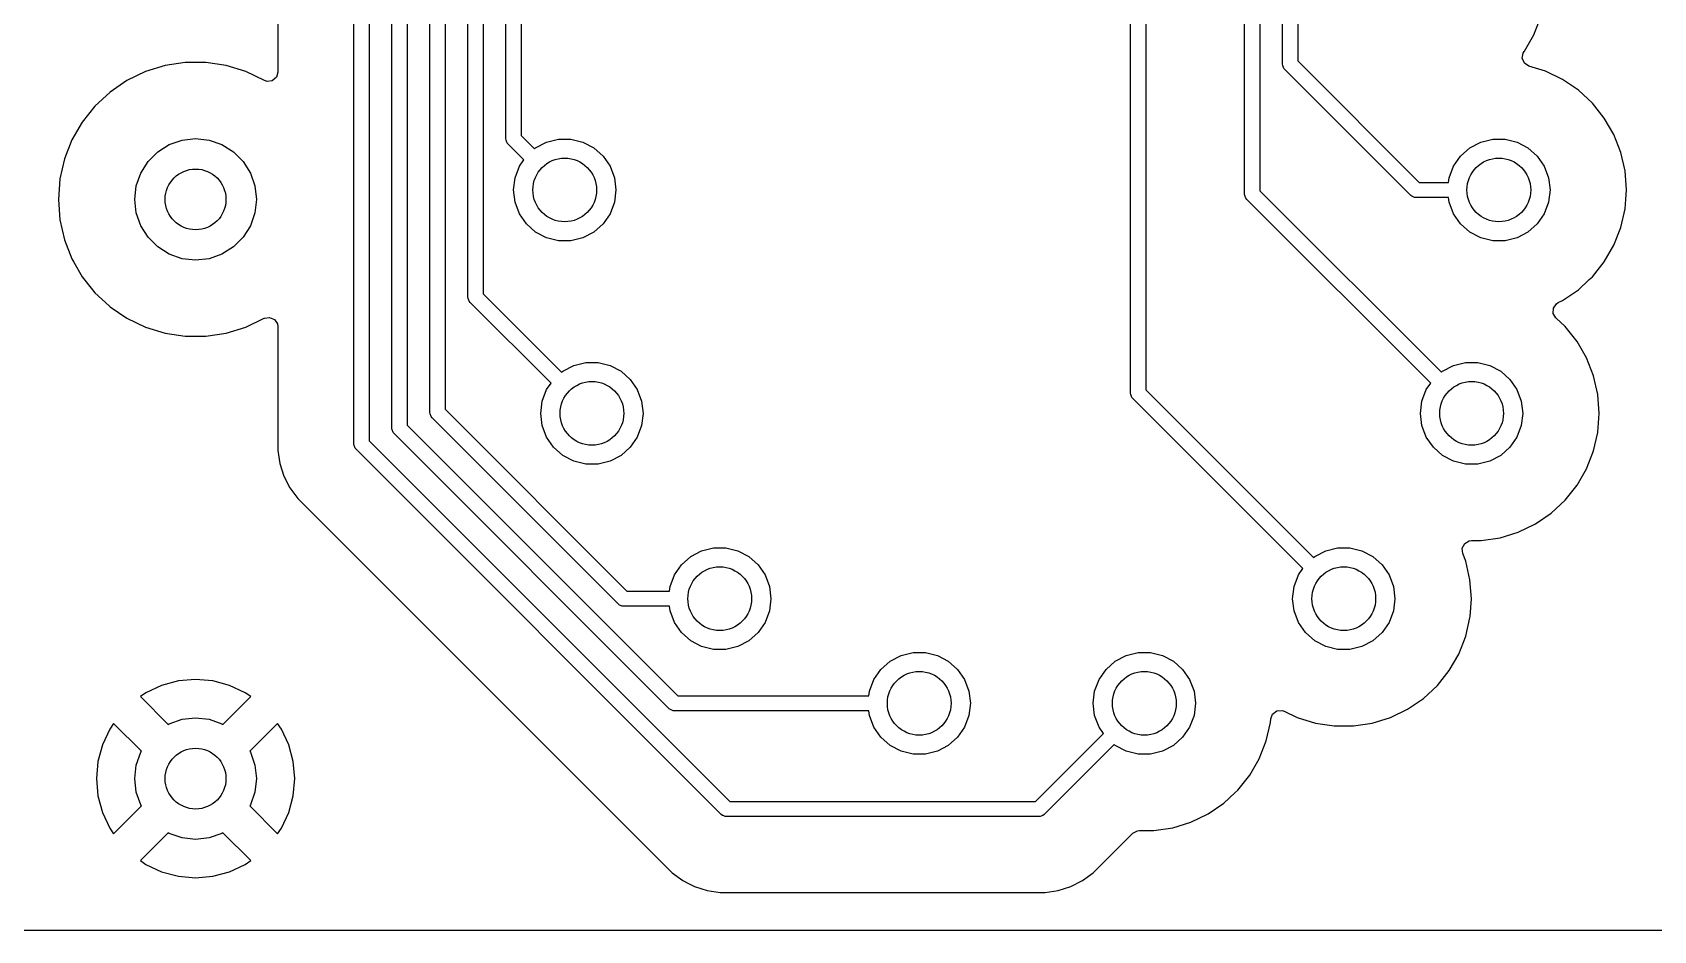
# Model space of a CAD drawing. Extents: x 2.85 to 10.26, y -4.55 to -2.42.
# Drawn here: x 6.569 to 7.409, y -4.547 to -4.082 of the extents above; entities that cross this region are included whole.
import ezdxf

# ---------------------------------------------------------------- set-up
doc = ezdxf.new("R2010")
doc.units = 0
doc.header["$MEASUREMENT"] = 0
doc.layers.add('BLACK', color=7, linetype='CONTINUOUS')

msp = doc.modelspace()

# ---------------------------------------------------------------- linework, layer by layer
at = {"layer": 'BLACK', "linetype": 'CONTINUOUS'}
for p, q in [((7.1378, -4.26883), (7.1378, -3.96063)), ((7.14567, -3.96226), (7.14567, -4.2672)), ((6.69615, -4.00769), (6.69615, -4.10257)), ((6.73554, -4.29515), (6.73554, -4.0111)), ((6.74341, -4.01273), (6.74341, -4.29352)), ((6.75522, -4.287), (6.75522, -4.01925)), ((6.7631, -4.02088), (6.7631, -4.28537)), ((6.77491, -4.27884), (6.77491, -4.0274)), ((6.78278, -4.02903), (6.78278, -4.27721)), ((6.79459, -4.21903), (6.79459, -4.03556)), ((6.80247, -4.03719), (6.80247, -4.2174)), ((7.19685, -4.16569), (7.19685, -4.03599)), ((7.20472, -4.03762), (7.20472, -4.16406)), ((6.81428, -4.13711), (6.81428, -4.04371)), ((6.82215, -4.04534), (6.82215, -4.13548)), ((7.21654, -4.09843), (7.21654, -4.04414)), ((7.22441, -4.04577), (7.22441, -4.09679)), ((7.34665, -4.08318), (7.35025, -4.07399)), ((7.34171, -4.09173), (7.34665, -4.08318)), ((7.22441, -4.09679), (7.28729, -4.15968)), ((7.34067, -4.09542), (7.3411, -4.09271)), ((7.34178, -4.09794), (7.34067, -4.09542)), ((7.3411, -4.09271), (7.34161, -4.09189)), ((7.3416, -4.09189), (7.34167, -4.09178)), ((7.34161, -4.09189), (7.3416, -4.09189)), ((7.34167, -4.09178), (7.34169, -4.09175)), ((7.34169, -4.09175), (7.34171, -4.09173)), ((6.62757, -4.10233), (6.618, -4.10694)), ((6.63773, -4.0992), (6.62757, -4.10233)), ((6.64823, -4.09762), (6.63773, -4.0992)), ((6.63773, -4.0992), (6.63773, -4.0992)), ((6.65886, -4.09762), (6.64823, -4.09762)), ((6.64823, -4.09762), (6.64823, -4.09762)), ((6.66936, -4.0992), (6.65886, -4.09762)), ((6.65886, -4.09762), (6.65886, -4.09762)), ((6.67951, -4.10233), (6.66936, -4.0992)), ((6.66936, -4.0992), (6.66936, -4.0992)), ((6.68915, -4.10697), (6.67951, -4.10233)), ((6.67951, -4.10233), (6.67951, -4.10233)), ((6.69537, -4.10521), (6.69329, -4.10701)), ((6.69615, -4.10257), (6.69537, -4.10521)), ((7.21661, -4.09919), (7.21654, -4.09843)), ((7.2172, -4.10061), (7.21661, -4.09919)), ((7.21769, -4.10121), (7.2172, -4.10061)), ((7.28288, -4.1664), (7.21769, -4.10121)), ((7.34407, -4.09946), (7.34178, -4.09794)), ((7.35265, -4.10211), (7.34407, -4.09946)), ((7.36155, -4.10639), (7.35265, -4.10211)), ((7.35265, -4.10211), (7.35265, -4.10211)), ((6.60922, -4.11293), (6.60143, -4.12015)), ((6.618, -4.10694), (6.60922, -4.11293)), ((6.69057, -4.10741), (6.68915, -4.10697)), ((6.69329, -4.10701), (6.69057, -4.10741)), ((7.36927, -4.11165), (7.36155, -4.10639)), ((7.36155, -4.10639), (7.36155, -4.10639)), ((7.36155, -4.10639), (7.36155, -4.10639)), ((7.36155, -4.10639), (7.36155, -4.10639)), ((7.36971, -4.11195), (7.36927, -4.11165)), ((7.37695, -4.11867), (7.36971, -4.11195)), ((6.60143, -4.12015), (6.59481, -4.12846)), ((7.38311, -4.12639), (7.37695, -4.11867)), ((7.37695, -4.11867), (7.37695, -4.11867)), ((7.37695, -4.11867), (7.37695, -4.11867)), ((6.59481, -4.12846), (6.5895, -4.13766)), ((7.38805, -4.13494), (7.38311, -4.12639)), ((6.5895, -4.13766), (6.58562, -4.14755)), ((6.5895, -4.13766), (6.5895, -4.13766)), ((6.63988, -4.14013), (6.64653, -4.1378)), ((6.64653, -4.1378), (6.65354, -4.13701)), ((6.65354, -4.13701), (6.66055, -4.1378)), ((6.66055, -4.1378), (6.66721, -4.14013)), ((6.81435, -4.13788), (6.81428, -4.13711)), ((6.81494, -4.1393), (6.81435, -4.13788)), ((6.82215, -4.13548), (6.82903, -4.14236)), ((6.82966, -4.1418), (6.83532, -4.13884)), ((6.83532, -4.13884), (6.84152, -4.13731)), ((6.84152, -4.13731), (6.84791, -4.13731)), ((6.84791, -4.13731), (6.85411, -4.13884)), ((6.85411, -4.13884), (6.85977, -4.1418)), ((7.31346, -4.1418), (7.31912, -4.13884)), ((7.31912, -4.13884), (7.32532, -4.13731)), ((7.32532, -4.13731), (7.33171, -4.13731)), ((7.33171, -4.13731), (7.33791, -4.13884)), ((7.33791, -4.13884), (7.34357, -4.1418)), ((7.39165, -4.14414), (7.38805, -4.13494)), ((6.58562, -4.14755), (6.58325, -4.15791)), ((6.58562, -4.14755), (6.58562, -4.14755)), ((6.62892, -4.14887), (6.63391, -4.14388)), ((6.63391, -4.14388), (6.63988, -4.14013)), ((6.66721, -4.14013), (6.67318, -4.14388)), ((6.67318, -4.14388), (6.67817, -4.14887)), ((6.81543, -4.1399), (6.81494, -4.1393)), ((6.82353, -4.148), (6.81543, -4.1399)), ((6.82903, -4.14236), (6.82966, -4.1418)), ((6.85977, -4.1418), (6.86455, -4.14604)), ((6.86455, -4.14604), (6.86818, -4.1513)), ((7.30505, -4.1513), (7.30868, -4.14604)), ((7.30868, -4.14604), (7.31346, -4.1418)), ((7.34357, -4.1418), (7.34835, -4.14604)), ((7.34835, -4.14604), (7.35198, -4.1513)), ((7.39385, -4.15377), (7.39165, -4.14414)), ((6.62284, -4.1615), (6.62517, -4.15484)), ((6.62517, -4.15484), (6.62892, -4.14887)), ((6.67817, -4.14887), (6.68192, -4.15484)), ((6.68192, -4.15484), (6.68425, -4.1615)), ((6.81898, -4.15727), (6.82125, -4.1513)), ((6.82125, -4.1513), (6.82353, -4.148)), ((6.86818, -4.1513), (6.87044, -4.15727)), ((7.30278, -4.15727), (7.30505, -4.1513)), ((7.35198, -4.1513), (7.35424, -4.15727)), ((7.39459, -4.16361), (7.39385, -4.15377)), ((7.39385, -4.15377), (7.39385, -4.15377)), ((7.39385, -4.15377), (7.39385, -4.15377)), ((6.58325, -4.15791), (6.58246, -4.1685)), ((6.62205, -4.1685), (6.62284, -4.1615)), ((6.68425, -4.1615), (6.68504, -4.1685)), ((6.81821, -4.16361), (6.81898, -4.15727)), ((6.81898, -4.16996), (6.81821, -4.16361)), ((6.87044, -4.15727), (6.87121, -4.16361)), ((6.87121, -4.16361), (6.87044, -4.16996)), ((7.20472, -4.16406), (7.29873, -4.25806)), ((7.28729, -4.15968), (7.30249, -4.15968)), ((7.30249, -4.15968), (7.30278, -4.15727)), ((7.35424, -4.15727), (7.35501, -4.16361)), ((7.35501, -4.16361), (7.35424, -4.16996)), ((7.39422, -4.1685), (7.39459, -4.16361)), ((7.39459, -4.16361), (7.39459, -4.16361)), ((6.58246, -4.1685), (6.58246, -4.1685)), ((6.58246, -4.1685), (6.58325, -4.1791)), ((6.62284, -4.17551), (6.62205, -4.1685)), ((6.68504, -4.1685), (6.68425, -4.17551)), ((6.82125, -4.17593), (6.81898, -4.16996)), ((6.87044, -4.16996), (6.86818, -4.17593)), ((7.19693, -4.16645), (7.19685, -4.16569)), ((7.19751, -4.16787), (7.19693, -4.16645)), ((7.198, -4.16847), (7.19751, -4.16787)), ((7.29323, -4.2637), (7.198, -4.16847)), ((7.28347, -4.16689), (7.28288, -4.1664)), ((7.28489, -4.16747), (7.28347, -4.16689)), ((7.28566, -4.16755), (7.28489, -4.16747)), ((7.30249, -4.16755), (7.28566, -4.16755)), ((7.30278, -4.16996), (7.30249, -4.16755)), ((7.30505, -4.17593), (7.30278, -4.16996)), ((7.35424, -4.16996), (7.35198, -4.17593)), ((7.39385, -4.17346), (7.39422, -4.1685)), ((6.58325, -4.1791), (6.58562, -4.18946)), ((6.62517, -4.18217), (6.62284, -4.17551)), ((6.68425, -4.17551), (6.68192, -4.18217)), ((6.82488, -4.18119), (6.82125, -4.17593)), ((6.82966, -4.18542), (6.82488, -4.18119)), ((6.86455, -4.18119), (6.85977, -4.18542)), ((6.86818, -4.17593), (6.86455, -4.18119)), ((7.30868, -4.18119), (7.30505, -4.17593)), ((7.31346, -4.18542), (7.30868, -4.18119)), ((7.34835, -4.18119), (7.34357, -4.18542)), ((7.35198, -4.17593), (7.34835, -4.18119)), ((7.39165, -4.18309), (7.39385, -4.17346)), ((6.58562, -4.18946), (6.58562, -4.18946)), ((6.58562, -4.18946), (6.5895, -4.19935)), ((6.62892, -4.18814), (6.62517, -4.18217)), ((6.63391, -4.19313), (6.62892, -4.18814)), ((6.67817, -4.18814), (6.67318, -4.19313)), ((6.68192, -4.18217), (6.67817, -4.18814)), ((6.83532, -4.18839), (6.82966, -4.18542)), ((6.84152, -4.18992), (6.83532, -4.18839)), ((6.85411, -4.18839), (6.84791, -4.18992)), ((6.85977, -4.18542), (6.85411, -4.18839)), ((7.31912, -4.18839), (7.31346, -4.18542)), ((7.32532, -4.18992), (7.31912, -4.18839)), ((7.33791, -4.18839), (7.33171, -4.18992)), ((7.34357, -4.18542), (7.33791, -4.18839)), ((7.38805, -4.19228), (7.39165, -4.18309)), ((6.63988, -4.19688), (6.63391, -4.19313)), ((6.64653, -4.19921), (6.63988, -4.19688)), ((6.66721, -4.19688), (6.66055, -4.19921)), ((6.67318, -4.19313), (6.66721, -4.19688)), ((6.84791, -4.18992), (6.84152, -4.18992)), ((7.33171, -4.18992), (7.32532, -4.18992)), ((7.38311, -4.20083), (7.38805, -4.19228)), ((6.5895, -4.19935), (6.5895, -4.19935)), ((6.5895, -4.19935), (6.59045, -4.201)), ((6.59045, -4.201), (6.59481, -4.20855)), ((6.65354, -4.2), (6.64653, -4.19921)), ((6.66055, -4.19921), (6.65354, -4.2)), ((7.37695, -4.20856), (7.38311, -4.20083)), ((6.59481, -4.20855), (6.60016, -4.21526)), ((7.36971, -4.21527), (7.37533, -4.21006)), ((7.37533, -4.21006), (7.37695, -4.20856)), ((7.37695, -4.20856), (7.37695, -4.20856)), ((7.37695, -4.20856), (7.37695, -4.20856)), ((6.60016, -4.21526), (6.60143, -4.21685)), ((6.60143, -4.21685), (6.60879, -4.22368)), ((6.79467, -4.2198), (6.79459, -4.21903)), ((6.79526, -4.22122), (6.79467, -4.2198)), ((6.79575, -4.22181), (6.79526, -4.22122)), ((6.83763, -4.2637), (6.79575, -4.22181)), ((6.80247, -4.2174), (6.84313, -4.25806)), ((7.35674, -4.22481), (7.3583, -4.22254)), ((7.3583, -4.22254), (7.35925, -4.22194)), ((7.35925, -4.22194), (7.36155, -4.22084)), ((7.36155, -4.22084), (7.36971, -4.21527)), ((6.60879, -4.22368), (6.60922, -4.22408)), ((6.60922, -4.22408), (6.618, -4.23006)), ((6.618, -4.23006), (6.62757, -4.23467)), ((6.67951, -4.23467), (6.68909, -4.23006)), ((6.68909, -4.23006), (6.68915, -4.23004)), ((6.68909, -4.23006), (6.68909, -4.23006)), ((6.68915, -4.23004), (6.69186, -4.22959)), ((6.69186, -4.22959), (6.69439, -4.23068)), ((6.69439, -4.23068), (6.69592, -4.23296)), ((7.35664, -4.22756), (7.35674, -4.22481)), ((7.35805, -4.22992), (7.35664, -4.22756)), ((7.35821, -4.23007), (7.35805, -4.22992)), ((7.36285, -4.23437), (7.35821, -4.23007)), ((6.62757, -4.23467), (6.63773, -4.23781)), ((6.63773, -4.23781), (6.63773, -4.23781)), ((6.63773, -4.23781), (6.63773, -4.23781)), ((6.63773, -4.23781), (6.64823, -4.23939)), ((6.64823, -4.23939), (6.64823, -4.23939)), ((6.64823, -4.23939), (6.64823, -4.23939)), ((6.64823, -4.23939), (6.64823, -4.23939)), ((6.64823, -4.23939), (6.65886, -4.23939)), ((6.65886, -4.23939), (6.66936, -4.23781)), ((6.65886, -4.23939), (6.65886, -4.23939)), ((6.65886, -4.23939), (6.65886, -4.23939)), ((6.66936, -4.23781), (6.67951, -4.23467)), ((6.66936, -4.23781), (6.66936, -4.23781)), ((6.66936, -4.23781), (6.66936, -4.23781)), ((6.69592, -4.23296), (6.69615, -4.23443)), ((6.69615, -4.23443), (6.69615, -4.29174)), ((7.36901, -4.24209), (7.36285, -4.23437)), ((7.36285, -4.23437), (7.36285, -4.23437)), ((7.36285, -4.23437), (7.36285, -4.23437)), ((7.37395, -4.25064), (7.36901, -4.24209)), ((6.84376, -4.2575), (6.84942, -4.25454)), ((6.84942, -4.25454), (6.85562, -4.25301)), ((6.85562, -4.25301), (6.86201, -4.25301)), ((6.86201, -4.25301), (6.86821, -4.25454)), ((6.86821, -4.25454), (6.87387, -4.2575)), ((7.29936, -4.2575), (7.30502, -4.25454)), ((7.30502, -4.25454), (7.31122, -4.25301)), ((7.31122, -4.25301), (7.31761, -4.25301)), ((7.31761, -4.25301), (7.32381, -4.25454)), ((7.32381, -4.25454), (7.32947, -4.2575)), ((7.37755, -4.25984), (7.37395, -4.25064)), ((6.83535, -4.267), (6.83763, -4.2637)), ((6.84313, -4.25806), (6.84376, -4.2575)), ((6.87387, -4.2575), (6.87865, -4.26174)), ((6.87865, -4.26174), (6.88228, -4.267)), ((7.29095, -4.267), (7.29323, -4.2637)), ((7.29873, -4.25806), (7.29936, -4.2575)), ((7.32947, -4.2575), (7.33425, -4.26174)), ((7.33425, -4.26174), (7.33788, -4.267)), ((7.37975, -4.26947), (7.37755, -4.25984)), ((6.83231, -4.27931), (6.83308, -4.27297)), ((6.83308, -4.27297), (6.83535, -4.267)), ((6.88228, -4.267), (6.88454, -4.27297)), ((6.88454, -4.27297), (6.88531, -4.27931)), ((7.13787, -4.2696), (7.1378, -4.26883)), ((7.13846, -4.27102), (7.13787, -4.2696)), ((7.13895, -4.27162), (7.13846, -4.27102)), ((7.22703, -4.3597), (7.13895, -4.27162)), ((7.14567, -4.2672), (7.23253, -4.35406)), ((7.28791, -4.27931), (7.28868, -4.27297)), ((7.28868, -4.27297), (7.29095, -4.267)), ((7.33788, -4.267), (7.34014, -4.27297)), ((7.34014, -4.27297), (7.34091, -4.27931)), ((7.38049, -4.27931), (7.37975, -4.26947)), ((7.37975, -4.26947), (7.37975, -4.26947)), ((7.37975, -4.26947), (7.37975, -4.26947)), ((6.77498, -4.27961), (6.77491, -4.27884)), ((6.77557, -4.28103), (6.77498, -4.27961)), ((6.77606, -4.28163), (6.77557, -4.28103)), ((6.87253, -4.3781), (6.77606, -4.28163)), ((6.78278, -4.27721), (6.87694, -4.37138)), ((6.83308, -4.28566), (6.83231, -4.27931)), ((6.88531, -4.27931), (6.88454, -4.28566)), ((7.28868, -4.28566), (7.28791, -4.27931)), ((7.34091, -4.27931), (7.34014, -4.28566)), ((7.37976, -4.28905), (7.38049, -4.27931)), ((7.38049, -4.27931), (7.38049, -4.27931)), ((6.7553, -4.28777), (6.75522, -4.287)), ((6.75589, -4.28919), (6.7553, -4.28777)), ((6.75638, -4.28978), (6.75589, -4.28919)), ((6.89889, -4.4323), (6.75638, -4.28978)), ((6.7631, -4.28537), (6.90331, -4.42558)), ((6.83535, -4.29163), (6.83308, -4.28566)), ((6.88454, -4.28566), (6.88228, -4.29163)), ((7.29095, -4.29163), (7.28868, -4.28566)), ((7.34014, -4.28566), (7.33788, -4.29163)), ((7.37755, -4.29879), (7.37975, -4.28916)), ((7.37975, -4.28916), (7.37976, -4.28905)), ((6.69615, -4.29174), (6.69615, -4.29856)), ((6.69615, -4.29856), (6.69721, -4.3053)), ((6.73561, -4.29592), (6.73554, -4.29515)), ((6.7362, -4.29734), (6.73561, -4.29592)), ((6.73669, -4.29794), (6.7362, -4.29734)), ((6.92579, -4.48704), (6.73669, -4.29794)), ((6.74341, -4.29352), (6.93021, -4.48031)), ((6.83898, -4.29689), (6.83535, -4.29163)), ((6.84376, -4.30112), (6.83898, -4.29689)), ((6.87865, -4.29689), (6.87387, -4.30112)), ((6.88228, -4.29163), (6.87865, -4.29689)), ((7.29458, -4.29689), (7.29095, -4.29163)), ((7.29936, -4.30112), (7.29458, -4.29689)), ((7.33425, -4.29689), (7.32947, -4.30112)), ((7.33788, -4.29163), (7.33425, -4.29689)), ((6.69721, -4.3053), (6.69932, -4.31178)), ((6.84942, -4.30409), (6.84376, -4.30112)), ((6.85562, -4.30562), (6.84942, -4.30409)), ((6.86201, -4.30562), (6.85562, -4.30562)), ((6.86821, -4.30409), (6.86201, -4.30562)), ((6.87387, -4.30112), (6.86821, -4.30409)), ((7.30502, -4.30409), (7.29936, -4.30112)), ((7.31122, -4.30562), (7.30502, -4.30409)), ((7.31761, -4.30562), (7.31122, -4.30562)), ((7.32381, -4.30409), (7.31761, -4.30562)), ((7.32947, -4.30112), (7.32381, -4.30409)), ((7.37395, -4.30798), (7.37755, -4.29879)), ((6.69932, -4.31178), (6.70242, -4.31786)), ((7.36901, -4.31653), (7.37395, -4.30798)), ((6.70242, -4.31786), (6.70643, -4.32338)), ((6.70643, -4.32338), (6.90035, -4.5173)), ((7.36285, -4.32426), (7.36901, -4.31653)), ((7.34745, -4.33654), (7.35561, -4.33097)), ((7.35561, -4.33097), (7.36285, -4.32426)), ((7.33855, -4.34082), (7.34745, -4.33654)), ((6.91562, -4.35054), (6.92182, -4.34901)), ((6.92182, -4.34901), (6.92821, -4.34901)), ((6.92821, -4.34901), (6.93441, -4.35054)), ((7.23882, -4.35054), (7.24502, -4.34901)), ((7.24502, -4.34901), (7.25141, -4.34901)), ((7.25141, -4.34901), (7.25761, -4.35054)), ((7.30955, -4.34913), (7.31083, -4.34669)), ((7.3098, -4.35187), (7.30955, -4.34913)), ((7.31083, -4.34669), (7.31322, -4.34533)), ((7.31322, -4.34533), (7.31434, -4.3452)), ((7.31434, -4.3452), (7.31935, -4.3452)), ((7.31935, -4.3452), (7.32912, -4.34373)), ((7.31935, -4.3452), (7.31935, -4.3452)), ((7.31935, -4.3452), (7.31935, -4.3452)), ((7.32912, -4.34373), (7.33855, -4.34082)), ((7.32912, -4.34373), (7.32912, -4.34373)), ((7.32912, -4.34373), (7.32912, -4.34373)), ((6.90518, -4.35774), (6.90996, -4.3535)), ((6.90996, -4.3535), (6.91562, -4.35054)), ((6.93441, -4.35054), (6.94007, -4.3535)), ((6.94007, -4.3535), (6.94485, -4.35774)), ((7.23253, -4.35406), (7.23316, -4.3535)), ((7.23316, -4.3535), (7.23882, -4.35054)), ((7.25761, -4.35054), (7.26327, -4.3535)), ((7.26327, -4.3535), (7.26805, -4.35774)), ((7.31135, -4.35584), (7.3098, -4.35187)), ((7.31355, -4.36547), (7.31135, -4.35584)), ((6.89928, -4.36897), (6.90155, -4.363)), ((6.90155, -4.363), (6.90518, -4.35774)), ((6.94485, -4.35774), (6.94848, -4.363)), ((6.94848, -4.363), (6.95074, -4.36897)), ((7.22248, -4.36897), (7.22475, -4.363)), ((7.22475, -4.363), (7.22703, -4.3597)), ((7.26805, -4.35774), (7.27168, -4.363)), ((7.27168, -4.363), (7.27394, -4.36897)), ((7.31429, -4.37531), (7.31355, -4.36547)), ((7.31355, -4.36547), (7.31355, -4.36547)), ((7.31355, -4.36547), (7.31355, -4.36547)), ((6.87694, -4.37138), (6.89899, -4.37138)), ((6.89899, -4.37138), (6.89928, -4.36897)), ((6.95074, -4.36897), (6.95151, -4.37531)), ((7.22171, -4.37531), (7.22248, -4.36897)), ((7.27394, -4.36897), (7.27471, -4.37531)), ((6.87313, -4.37859), (6.87253, -4.3781)), ((6.87455, -4.37917), (6.87313, -4.37859)), ((6.87531, -4.37925), (6.87455, -4.37917)), ((6.89899, -4.37925), (6.87531, -4.37925)), ((6.89928, -4.38166), (6.89899, -4.37925)), ((6.90155, -4.38763), (6.89928, -4.38166)), ((6.95074, -4.38166), (6.94848, -4.38763)), ((6.95151, -4.37531), (6.95074, -4.38166)), ((7.22248, -4.38166), (7.22171, -4.37531)), ((7.22475, -4.38763), (7.22248, -4.38166)), ((7.27394, -4.38166), (7.27168, -4.38763)), ((7.27471, -4.37531), (7.27394, -4.38166)), ((7.31359, -4.38457), (7.31429, -4.37531)), ((7.31429, -4.37531), (7.31429, -4.37531)), ((6.90518, -4.39289), (6.90155, -4.38763)), ((6.94848, -4.38763), (6.94485, -4.39289)), ((7.22838, -4.39289), (7.22475, -4.38763)), ((7.27168, -4.38763), (7.26805, -4.39289)), ((7.31135, -4.39479), (7.31355, -4.38516)), ((7.31355, -4.38516), (7.31359, -4.38457)), ((6.90996, -4.39712), (6.90518, -4.39289)), ((6.91562, -4.40009), (6.90996, -4.39712)), ((6.94007, -4.39712), (6.93441, -4.40009)), ((6.94485, -4.39289), (6.94007, -4.39712)), ((7.23316, -4.39712), (7.22838, -4.39289)), ((7.23882, -4.40009), (7.23316, -4.39712)), ((7.26327, -4.39712), (7.25761, -4.40009)), ((7.26805, -4.39289), (7.26327, -4.39712)), ((7.30775, -4.40398), (7.31135, -4.39479)), ((6.92182, -4.40162), (6.91562, -4.40009)), ((6.92821, -4.40162), (6.92182, -4.40162)), ((6.93441, -4.40009), (6.92821, -4.40162)), ((7.00848, -4.41194), (7.01326, -4.4077)), ((7.01326, -4.4077), (7.01892, -4.40474)), ((7.01892, -4.40474), (7.02512, -4.40321)), ((7.02512, -4.40321), (7.03151, -4.40321)), ((7.03151, -4.40321), (7.03771, -4.40474)), ((7.03771, -4.40474), (7.04337, -4.4077)), ((7.04337, -4.4077), (7.04815, -4.41194)), ((7.12508, -4.41194), (7.12986, -4.4077)), ((7.12986, -4.4077), (7.13552, -4.40474)), ((7.13552, -4.40474), (7.14172, -4.40321)), ((7.14172, -4.40321), (7.14811, -4.40321)), ((7.14811, -4.40321), (7.15431, -4.40474)), ((7.15431, -4.40474), (7.15997, -4.4077)), ((7.15997, -4.4077), (7.16475, -4.41194)), ((7.24502, -4.40162), (7.23882, -4.40009)), ((7.25141, -4.40162), (7.24502, -4.40162)), ((7.25761, -4.40009), (7.25141, -4.40162)), ((7.30281, -4.41253), (7.30775, -4.40398)), ((7.00485, -4.4172), (7.00848, -4.41194)), ((7.04815, -4.41194), (7.05178, -4.4172)), ((7.12145, -4.4172), (7.12508, -4.41194)), ((7.16475, -4.41194), (7.16838, -4.4172)), ((7.29665, -4.42026), (7.30281, -4.41253)), ((6.62785, -4.42401), (6.62498, -4.42602)), ((6.63597, -4.42023), (6.62785, -4.42401)), ((6.62785, -4.42401), (6.62785, -4.42401)), ((6.64462, -4.41791), (6.63597, -4.42023)), ((6.63597, -4.42023), (6.63597, -4.42023)), ((6.65354, -4.41713), (6.64462, -4.41791)), ((6.64462, -4.41791), (6.64462, -4.41791)), ((6.66246, -4.41791), (6.65354, -4.41713)), ((6.65354, -4.41713), (6.65354, -4.41713)), ((6.67111, -4.42023), (6.66246, -4.41791)), ((6.66246, -4.41791), (6.66246, -4.41791)), ((6.67112, -4.42023), (6.67111, -4.42023)), ((6.67923, -4.42401), (6.67112, -4.42023)), ((6.68211, -4.42602), (6.67923, -4.42401)), ((7.00229, -4.42558), (7.00258, -4.42317)), ((7.00258, -4.42317), (7.00485, -4.4172)), ((7.05178, -4.4172), (7.05404, -4.42317)), ((7.05404, -4.42317), (7.05481, -4.42951)), ((7.11841, -4.42951), (7.11918, -4.42317)), ((7.11918, -4.42317), (7.12145, -4.4172)), ((7.16838, -4.4172), (7.17064, -4.42317)), ((7.17064, -4.42317), (7.17141, -4.42951)), ((7.28941, -4.42697), (7.29665, -4.42026)), ((6.62498, -4.42602), (6.62498, -4.42602)), ((6.62498, -4.42602), (6.63939, -4.44043)), ((6.6677, -4.44043), (6.68211, -4.42602)), ((6.89949, -4.43279), (6.89889, -4.4323)), ((6.90091, -4.43337), (6.89949, -4.43279)), ((6.90331, -4.42558), (7.00229, -4.42558)), ((7.05481, -4.42951), (7.05404, -4.43586)), ((7.11918, -4.43586), (7.11841, -4.42951)), ((7.17141, -4.42951), (7.17064, -4.43586)), ((7.27235, -4.43682), (7.28125, -4.43254)), ((7.28125, -4.43254), (7.28941, -4.42697)), ((6.61106, -4.43994), (6.60905, -4.44282)), ((6.62547, -4.45435), (6.61106, -4.43994)), ((6.61106, -4.43994), (6.61106, -4.43994)), ((6.63939, -4.44043), (6.63988, -4.44013)), ((6.63988, -4.44013), (6.64653, -4.4378)), ((6.64653, -4.4378), (6.65354, -4.43701)), ((6.65354, -4.43701), (6.66055, -4.4378)), ((6.66055, -4.4378), (6.66721, -4.44013)), ((6.66721, -4.44013), (6.6677, -4.44043)), ((6.69602, -4.43994), (6.68161, -4.45435)), ((6.69804, -4.44282), (6.69602, -4.43994)), ((6.90167, -4.43345), (6.90091, -4.43337)), ((7.00229, -4.43345), (6.90167, -4.43345)), ((7.00258, -4.43586), (7.00229, -4.43345)), ((7.00485, -4.44183), (7.00258, -4.43586)), ((7.05404, -4.43586), (7.05178, -4.44183)), ((7.12145, -4.44183), (7.11918, -4.43586)), ((7.17064, -4.43586), (7.16838, -4.44183)), ((7.20805, -4.44899), (7.21025, -4.43936)), ((7.21025, -4.43936), (7.21038, -4.43762)), ((7.21038, -4.43762), (7.21135, -4.43505)), ((7.21135, -4.43505), (7.21356, -4.43341)), ((7.21356, -4.43341), (7.2163, -4.43322)), ((7.2163, -4.43322), (7.21737, -4.43359)), ((7.21737, -4.43359), (7.22407, -4.43682)), ((7.22407, -4.43682), (7.23351, -4.43973)), ((7.23351, -4.43973), (7.23351, -4.43973)), ((7.23351, -4.43973), (7.23351, -4.43973)), ((7.23351, -4.43973), (7.24328, -4.4412)), ((7.24328, -4.4412), (7.24328, -4.4412)), ((7.24328, -4.4412), (7.24328, -4.4412)), ((7.24328, -4.4412), (7.24328, -4.4412)), ((7.24328, -4.4412), (7.25315, -4.4412)), ((7.25315, -4.4412), (7.26292, -4.43973)), ((7.25315, -4.4412), (7.25315, -4.4412)), ((7.25315, -4.4412), (7.25315, -4.4412)), ((7.26292, -4.43973), (7.27235, -4.43682)), ((7.26292, -4.43973), (7.26292, -4.43973)), ((7.26292, -4.43973), (7.26292, -4.43973)), ((6.60905, -4.44282), (6.60527, -4.45093)), ((6.60905, -4.44282), (6.60905, -4.44282)), ((6.70182, -4.45093), (6.69804, -4.44282)), ((6.69804, -4.44282), (6.69804, -4.44282)), ((7.00848, -4.44709), (7.00485, -4.44183)), ((7.01326, -4.45132), (7.00848, -4.44709)), ((7.04815, -4.44709), (7.04337, -4.45132)), ((7.05178, -4.44183), (7.04815, -4.44709)), ((7.08854, -4.48031), (7.12373, -4.44513)), ((7.12373, -4.44513), (7.12145, -4.44183)), ((7.16475, -4.44709), (7.15997, -4.45132)), ((7.16838, -4.44183), (7.16475, -4.44709)), ((7.20445, -4.45818), (7.20805, -4.44899)), ((6.60526, -4.45093), (6.60295, -4.45958)), ((6.60527, -4.45093), (6.60526, -4.45093)), ((6.62284, -4.4615), (6.62517, -4.45484)), ((6.62517, -4.45484), (6.62547, -4.45435)), ((6.68161, -4.45435), (6.68192, -4.45484)), ((6.68192, -4.45484), (6.68425, -4.4615)), ((6.70414, -4.45958), (6.70182, -4.45093)), ((6.70182, -4.45093), (6.70182, -4.45093)), ((7.01892, -4.45429), (7.01326, -4.45132)), ((7.02512, -4.45582), (7.01892, -4.45429)), ((7.03151, -4.45582), (7.02512, -4.45582)), ((7.03771, -4.45429), (7.03151, -4.45582)), ((7.04337, -4.45132), (7.03771, -4.45429)), ((7.12923, -4.45076), (7.09296, -4.48704)), ((7.12986, -4.45132), (7.12923, -4.45076)), ((7.13552, -4.45429), (7.12986, -4.45132)), ((7.14172, -4.45582), (7.13552, -4.45429)), ((7.14811, -4.45582), (7.14172, -4.45582)), ((7.15431, -4.45429), (7.14811, -4.45582)), ((7.15997, -4.45132), (7.15431, -4.45429)), ((7.19951, -4.46673), (7.20445, -4.45818)), ((6.60295, -4.45958), (6.60217, -4.4685)), ((6.60295, -4.45958), (6.60295, -4.45958)), ((6.62205, -4.4685), (6.62284, -4.4615)), ((6.68425, -4.4615), (6.68504, -4.4685)), ((6.70492, -4.4685), (6.70414, -4.45958)), ((6.70414, -4.45958), (6.70414, -4.45958)), ((6.60217, -4.4685), (6.60295, -4.47743)), ((6.60217, -4.4685), (6.60217, -4.4685)), ((6.62284, -4.47551), (6.62205, -4.4685)), ((6.68504, -4.4685), (6.68425, -4.47551)), ((6.70414, -4.47743), (6.70492, -4.4685)), ((6.70492, -4.4685), (6.70492, -4.4685)), ((7.19173, -4.47596), (7.19335, -4.47446)), ((7.19335, -4.47446), (7.1981, -4.4685)), ((7.19335, -4.47446), (7.19335, -4.47446)), ((7.19335, -4.47446), (7.19335, -4.47446)), ((7.1981, -4.4685), (7.19951, -4.46673)), ((6.60295, -4.47743), (6.60295, -4.47743)), ((6.60295, -4.47743), (6.60526, -4.48608)), ((6.61106, -4.49707), (6.62547, -4.48266)), ((6.62517, -4.48217), (6.62284, -4.47551)), ((6.62547, -4.48266), (6.62517, -4.48217)), ((6.68192, -4.48217), (6.68161, -4.48266)), ((6.68161, -4.48266), (6.69602, -4.49707)), ((6.68425, -4.47551), (6.68192, -4.48217)), ((6.70182, -4.48608), (6.70414, -4.47743)), ((6.70414, -4.47743), (6.70414, -4.47743)), ((6.93021, -4.48031), (7.08854, -4.48031)), ((7.17795, -4.48674), (7.18611, -4.48117)), ((7.18611, -4.48117), (7.19173, -4.47596)), ((6.60526, -4.48608), (6.60527, -4.48608)), ((6.60527, -4.48608), (6.60905, -4.49419)), ((6.69804, -4.49419), (6.70182, -4.48608)), ((6.70182, -4.48608), (6.70182, -4.48608)), ((6.92639, -4.48753), (6.92579, -4.48704)), ((6.9268, -4.4877), (6.92639, -4.48753)), ((6.92781, -4.48811), (6.9268, -4.4877)), ((6.92857, -4.48819), (6.92781, -4.48811)), ((7.09018, -4.48819), (6.92857, -4.48819)), ((7.09094, -4.48811), (7.09018, -4.48819)), ((7.09236, -4.48753), (7.09094, -4.48811)), ((7.09296, -4.48704), (7.09236, -4.48753)), ((7.15962, -4.49393), (7.16905, -4.49102)), ((7.16905, -4.49102), (7.17795, -4.48674)), ((6.60905, -4.49419), (6.61106, -4.49707)), ((6.63939, -4.49658), (6.62498, -4.51099)), ((6.63988, -4.49688), (6.63939, -4.49658)), ((6.64653, -4.49921), (6.63988, -4.49688)), ((6.65354, -4.5), (6.64653, -4.49921)), ((6.66055, -4.49921), (6.65354, -4.5)), ((6.66721, -4.49688), (6.66055, -4.49921)), ((6.6677, -4.49658), (6.66721, -4.49688)), ((6.68211, -4.51099), (6.6677, -4.49658)), ((6.69602, -4.49707), (6.69804, -4.49419)), ((7.1184, -4.5173), (7.13887, -4.49683)), ((7.13887, -4.49683), (7.14128, -4.49551)), ((7.14128, -4.49551), (7.14232, -4.4954)), ((7.14232, -4.4954), (7.14985, -4.4954)), ((7.14985, -4.4954), (7.15962, -4.49393)), ((7.14985, -4.4954), (7.14985, -4.4954)), ((7.14985, -4.4954), (7.14985, -4.4954)), ((7.15962, -4.49393), (7.15962, -4.49393)), ((7.15962, -4.49393), (7.15962, -4.49393)), ((6.62498, -4.51099), (6.62785, -4.513)), ((6.62785, -4.513), (6.62786, -4.513)), ((6.62786, -4.513), (6.63597, -4.51678)), ((6.63597, -4.51678), (6.63597, -4.51678)), ((6.63597, -4.51678), (6.64462, -4.5191)), ((6.66246, -4.5191), (6.67111, -4.51678)), ((6.67111, -4.51678), (6.67112, -4.51678)), ((6.67112, -4.51678), (6.67923, -4.513)), ((6.67923, -4.513), (6.68211, -4.51099)), ((6.64462, -4.5191), (6.64462, -4.5191)), ((6.64462, -4.5191), (6.65354, -4.51988)), ((6.65354, -4.51988), (6.66246, -4.5191)), ((6.65354, -4.51988), (6.65354, -4.51988)), ((6.66246, -4.5191), (6.66246, -4.5191)), ((6.90035, -4.5173), (6.90587, -4.52131)), ((6.90587, -4.52131), (6.90874, -4.52277)), ((6.90874, -4.52277), (6.91194, -4.5244)), ((6.91194, -4.5244), (6.91194, -4.5244)), ((6.91194, -4.5244), (6.91194, -4.5244)), ((6.91194, -4.5244), (6.91843, -4.52651)), ((7.10032, -4.52651), (7.10681, -4.5244)), ((7.10681, -4.5244), (7.11288, -4.52131)), ((7.11288, -4.52131), (7.1184, -4.5173)), ((6.91843, -4.52651), (6.92516, -4.52758)), ((6.92516, -4.52758), (6.92516, -4.52758)), ((6.92516, -4.52758), (7.09359, -4.52758)), ((7.09359, -4.52758), (7.10032, -4.52651)), ((7.09359, -4.52758), (7.09359, -4.52758)), ((10.11799, -4.54722), (6.20328, -4.54722))]:
    msp.add_line(p, q, dxfattribs=at)
at = {"layer": 'BLACK'}
for centre, radius in [((6.84471, -4.16361), 0.0165), ((7.32851, -4.16361), 0.0165), ((6.65354, -4.1685), 0.01575), ((6.85881, -4.27931), 0.0165), ((7.31441, -4.27931), 0.0165), ((6.92501, -4.37531), 0.0165), ((7.24821, -4.37531), 0.0165), ((7.02831, -4.42951), 0.0165), ((7.14491, -4.42951), 0.0165), ((6.65354, -4.4685), 0.01575)]:
    msp.add_circle(centre, radius, dxfattribs=at)

doc.saveas('drawing.dxf')
